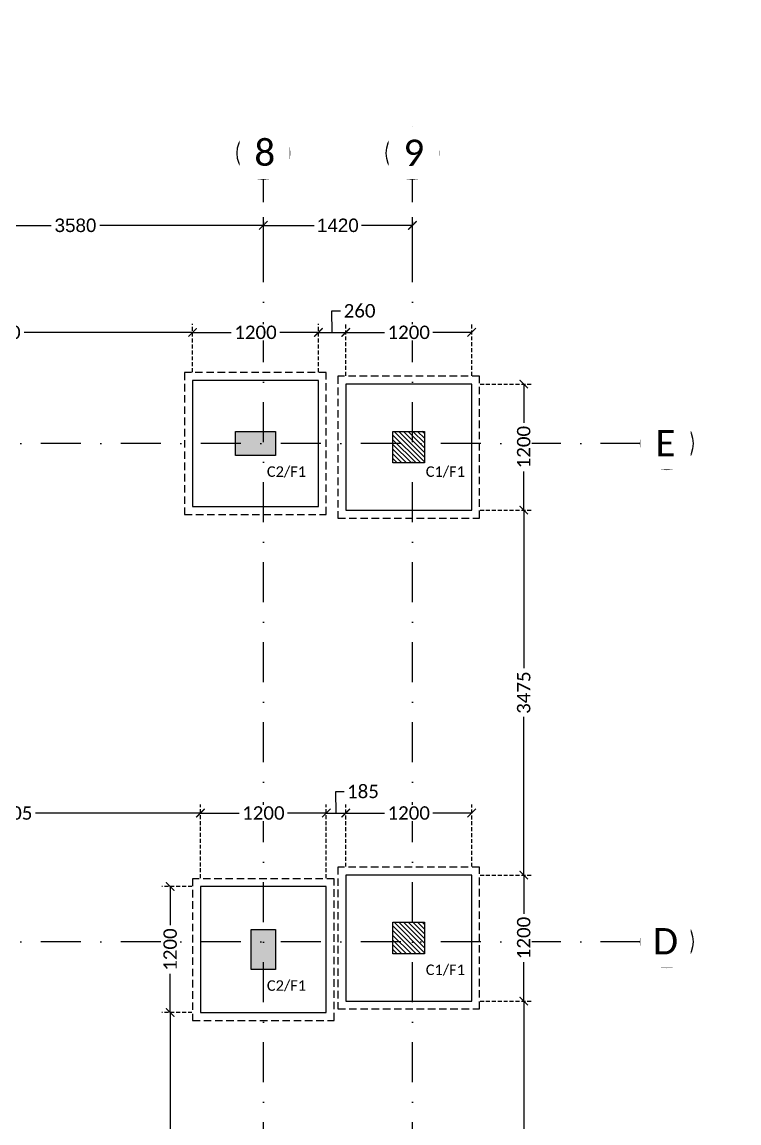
# Model space of a CAD drawing. Header units: millimetres. Extents: x -176651 to 954389, y -469666 to 486614.
# Drawn here: x 266127 to 272959, y 175428 to 185914 of the extents above; entities that cross this region are included whole.
import ezdxf
from ezdxf.xclip import XClip

# ---------------------------------------------------------------- set-up
doc = ezdxf.new("R2010")
doc.units = ezdxf.units.MM
doc.header["$LTSCALE"] = 150
doc.header["$XCLIPFRAME"] = 2
for name, pattern in [('1625E_Grid$0$DASHDOTX2', [50.8, 25.4, -12.7, 0, -12.7]), ('3BHK-W(SB)$0$HIDDEN', [0.375, 0.25, -0.125]), ('HIDDEN2', [4.7625, 3.175, -1.5875])]:
    doc.linetypes.add(name, pattern=pattern)
for name, color, linetype in [('1625E_Columns$0$ad-Column', 3, 'Continuous'), ('1625E_Columns$0$ad-Column Hatch', 125, 'Continuous'), ('1625E_Columns$0$ad-RCC', 3, 'Continuous'), ('1625E_Columns$0$ad-RCC Hatch', 125, 'Continuous'), ('1625E_Grid$0$ad-Grid', 8, '1625E_Grid$0$DASHDOTX2'), ('1625E_Grid$0$ad-Text main', 7, 'Continuous'), ('ad-Footing line', 2, 'Continuous'), ('ad-PCC line', 8, 'HIDDEN2'), ("Plot's Boundary$0$ad-Road", 8, 'Continuous'), ("Plot's Boundary$0$ad-Road Hatch", 8, 'Continuous')]:
    doc.layers.add(name, color=color, linetype=linetype)
doc.layers.add('1625E_Grid$0$ad-Dimension', color=6, linetype='Continuous', lineweight=0, true_color=0xff00ff)
doc.layers.add('ad-External Dimensions', color=5, linetype='Continuous', true_color=0x0000ff)
doc.layers.add('ad-Foundation text', color=6, linetype='Continuous', true_color=0xff00ff)
doc.styles.add('1625E_Grid$0$Standard', font='arial.ttf')
doc.styles.get("Standard").update_dxf_attribs({"font": 'calibril.ttf'})
doc.dimstyles.new('1625E_Grid$0$A-75-DIM-INT (Framing)', dxfattribs={"dimscale": 100, "dimtxt": 1.6, "dimasz": 1, "dimexe": 1, "dimexo": 1, "dimgap": 0.5, "dimtad": 0, "dimdec": 0, "dimdsep": 46, "dimtxsty": '1625E_Grid$0$Standard', "dimblk": '1625E_Grid$0$_ArchTick', "dimcen": 0.025, "dimclrd": 5, "dimclre": 5, "dimclrt": 256, "dimazin": 2, "dimtfac": 1, "dimtdec": 0, "dimtmove": 1, "dimatfit": 0, "dimldrblk": '1625E_Grid$0$_ArchTick', "dimfxl": 1, "dimfxlon": 1, "dimtfill": 1, "dimtolj": 1, "dimtzin": 0, "dimarcsym": 0})
doc.dimstyles.new('A-75-DIM-INT (Framing)', dxfattribs={"dimscale": 100, "dimtxt": 1.6, "dimasz": 1, "dimexe": 1, "dimexo": 1, "dimgap": 0.5, "dimtad": 0, "dimdec": 0, "dimdsep": 46, "dimtxsty": 'Standard', "dimblk": 'ARCHTICK', "dimcen": 0.025, "dimclrd": 5, "dimclre": 5, "dimclrt": 256, "dimazin": 2, "dimtfac": 1, "dimtdec": 0, "dimtmove": 1, "dimatfit": 0, "dimldrblk": 'ARCHTICK', "dimfxl": 1, "dimfxlon": 1, "dimtfill": 1, "dimtolj": 1, "dimtzin": 0, "dimarcsym": 0})

# ---------------------------------------------------------------- blocks, each defined once
blk = doc.blocks.new("Plot's Boundary$0$A$C4fb60e89")
at = {"layer": "Plot's Boundary$0$ad-Road Hatch", "ltscale": 5, "transparency": 33554687}
h = blk.add_hatch(dxfattribs=at)
h.set_pattern_fill('AR-HBONE', color=256, scale=15)
h.set_pattern_definition([(45, (-193247.7, -428758.8), (0, 2155.2615), [4572, -1524]), (135, (-192170.1, -427681.1), (2e-13, 2155.2615), [4572, -1524])])
h.paths.add_polyline_path([(175594, -250241), (169178, -249341), (167473, -249057), (167473, -138694), (101313, -138694), (101313, -199954), (101308, -237995), (101040, -268291), (101008, -280968), (101066, -293684), (101243, -311127), (100910, -319344), (100949, -333937), (100669, -366960), (100727, -390983), (100669, -404586), (100538, -420418), (100467, -428759), (92426, -427265), (92163, -427209), (92163, -321454), (24803, -321454), (24803, -412961), (15653, -411029), (15654, -321452), (-19535, -321452), (-34427, -319477), (-65207, -315395), (-171770, -301268), (-185854, -298333), (-193248, -296832), (-193244, -292908), (-191914, -285219), (-191839, -284679), (-183397, -286393), (-169723, -289243), (-53141, -304698), (-18730, -309262), (15653, -309262), (15653, 703), (24803, 1115), (24803, -129544), (92163, -129544), (92163, 15133), (101313, 17713), (101313, -129544), (167473, -129544), (167473, 35552), (175738, 37855), (175849, 28595), (175836, 25947), (175777, 14040), (175855, 2316), (175660, -18036), (175731, -34039), (175718, -46839), (175673, -63402), (175816, -82072), (175542, -106356), (175490, -124641), (175575, -145019), (175731, -168892), (175797, -181269), (175797, -192667), (175744, -208200), (175829, -223277), (175888, -234871)])
h.paths.add_polyline_path([(24803, -309264), (92163, -309264), (92163, -138694), (24803, -138694)], flags=16)
blk = doc.blocks.new("Plot's Boundary")
at = {"layer": "Plot's Boundary$0$ad-Road", "ltscale": 5}
blk.add_blockref("Plot's Boundary$0$A$C4fb60e89", (191839, 428759), dxfattribs=at)
blk = doc.blocks.new('1625E_Columns$0$A$C42b14ea2')
at = {"layer": '1625E_Columns$0$ad-RCC Hatch', "transparency": 33554687}
h = blk.add_hatch(dxfattribs=at)
h.set_pattern_fill('ANSI31', color=256, scale=10)
h.set_pattern_definition([(45, (13250, 8645), (-22.45064, 22.45064), [])])
h.paths.add_polyline_path([(0, 0), (300, 0), (300, 300), (0, 300)])
at = {"layer": '1625E_Columns$0$ad-RCC'}
blk.add_lwpolyline([(0, 0), (300, 0), (300, 300), (0, 300)], close=True, dxfattribs=at)
blk = doc.blocks.new('1625E_Columns$0$zw$6AA0')
at = {"layer": '1625E_Columns$0$ad-Column Hatch', "transparency": 33554687}
h = blk.add_hatch(color=256, dxfattribs=at)
h.dxf.hatch_style = 1
h.paths.add_polyline_path([(0, -230), (380, -230), (380, 0), (0, 0)])
at = {"layer": '1625E_Columns$0$ad-Column'}
blk.add_lwpolyline([(0, -230), (380, -230), (380, 0), (0, 0)], close=True, dxfattribs=at)
blk = doc.blocks.new('1625E_Columns')
at = {"layer": '1625E_Columns$0$ad-Column', "xscale": -1}
for p, rotation in [((12120, 13620), 359.9999999999997), ((11890, 8875), 90)]:
    blk.add_blockref('1625E_Columns$0$zw$6AA0', p, dxfattribs=dict(at, rotation=rotation))
at = {"layer": '1625E_Columns$0$ad-RCC', "xscale": -1, "rotation": 180}
blk.add_blockref('1625E_Columns$0$A$C42b14ea2', (13240, 13620), dxfattribs=at)
at = {"layer": '1625E_Columns$0$ad-RCC', "xscale": -1}
blk.add_blockref('1625E_Columns$0$A$C42b14ea2', (13540, 8645), dxfattribs=at)
blk = doc.blocks.new('1625E_Grid$0$_ArchTick')
at = {"color": 0, "linetype": 'ByBlock', "const_width": 0.15}
blk.add_lwpolyline([(-0.5, -0.5), (0.5, 0.5)], dxfattribs=at)
blk = doc.blocks.new('*D328')
at = {"layer": '1625E_Grid$0$ad-Dimension', "lineweight": -2}
for p, q in [((8425, 15282), (8425, 15662)), ((12005, 15282), (12005, 15662)), ((8425, 15582), (9984, 15582)), ((12005, 15582), (10446, 15582))]:
    blk.add_line(p, q, dxfattribs=at)
at = {"layer": 'Defpoints', "color": 0}
for p in [(12005, 15582), (8425, 15202), (12005, 15202)]:
    blk.add_point(p, dxfattribs=at)
at = {"layer": '1625E_Grid$0$ad-Dimension', "lineweight": -2, "xscale": 80, "yscale": 80, "zscale": 80, "rotation": 180}
blk.add_blockref('1625E_Grid$0$_ArchTick', (8425, 15582), dxfattribs=at)
at = {"layer": '1625E_Grid$0$ad-Dimension', "lineweight": -2, "xscale": 80, "yscale": 80, "zscale": 80}
blk.add_blockref('1625E_Grid$0$_ArchTick', (12005, 15582), dxfattribs=at)
at = {"layer": '1625E_Grid$0$ad-Dimension', "insert": (10215, 15582), "char_height": 128, "attachment_point": 5, "style": '1625E_Grid$0$Standard', "bg_fill": 3, "box_fill_scale": 1.1, "bg_fill_color": 257, "bg_fill_transparency": 0}
blk.add_mtext('\\A1;3580', dxfattribs=at)
blk = doc.blocks.new('*D329')
at = {"layer": '1625E_Grid$0$ad-Dimension', "lineweight": -2}
for p, q in [((12005, 15282), (12005, 15662)), ((13425, 15282), (13425, 15662)), ((12005, 15582), (12490, 15582)), ((13425, 15582), (12940, 15582))]:
    blk.add_line(p, q, dxfattribs=at)
at = {"layer": 'Defpoints', "color": 0}
for p in [(13425, 15582), (12005, 15202), (13425, 15202)]:
    blk.add_point(p, dxfattribs=at)
at = {"layer": '1625E_Grid$0$ad-Dimension', "lineweight": -2, "xscale": 80, "yscale": 80, "zscale": 80, "rotation": 180}
blk.add_blockref('1625E_Grid$0$_ArchTick', (12005, 15582), dxfattribs=at)
at = {"layer": '1625E_Grid$0$ad-Dimension', "lineweight": -2, "xscale": 80, "yscale": 80, "zscale": 80}
blk.add_blockref('1625E_Grid$0$_ArchTick', (13425, 15582), dxfattribs=at)
at = {"layer": '1625E_Grid$0$ad-Dimension', "insert": (12715, 15582), "char_height": 128, "attachment_point": 5, "style": '1625E_Grid$0$Standard', "bg_fill": 3, "box_fill_scale": 1.1, "bg_fill_color": 257, "bg_fill_transparency": 0}
blk.add_mtext('\\A1;1420', dxfattribs=at)
blk = doc.blocks.new('zw$D00E')
at = {"layer": 'ad-Footing line'}
for points in [[(-790, -715), (410, -715), (410, 485), (-790, 485)], [(670, -750), (1870, -750), (1870, 450), (670, 450)], [(670, -5425), (1870, -5425), (1870, -4225), (670, -4225)], [(-715, -5535), (485, -5535), (485, -4335), (-715, -4335)]]:
    blk.add_lwpolyline(points, close=True, dxfattribs=at)
at = {"layer": 'ad-PCC line', "ltscale": 0.15}
for points in [[(-865, -790), (485, -790), (485, 560), (-865, 560)], [(595, -825), (1945, -825), (1945, 525), (595, 525)], [(595, -5500), (1945, -5500), (1945, -4150), (595, -4150)], [(-790, -5610), (560, -5610), (560, -4260), (-790, -4260)]]:
    blk.add_lwpolyline(points, close=True, dxfattribs=at)
blk = doc.blocks.new('zw$3F63')
at = {"layer": 'ad-Foundation text', "char_height": 100, "width": 349.31, "attachment_point": 5}
for s, insert in [('\\pxt5;C2/F1', (105, -386)), ('\\pxt5;C1/F1', (1619, -386)), ('\\pxt5;C1/F1', (1619, -5131)), ('\\pxt5;C2/F1', (105, -5281))]:
    blk.add_mtext(s, dxfattribs=dict(at, insert=insert))
blk = doc.blocks.new('_ArchTick')
at = {"color": 0, "linetype": 'ByBlock', "const_width": 0.15}
blk.add_lwpolyline([(-0.5, -0.5), (0.5, 0.5)], dxfattribs=at)
blk = doc.blocks.new('*D39')
at = {"layer": 'ad-External Dimensions', "linetype": '3BHK-W(SB)$0$HIDDEN', "lineweight": -2, "transparency": 16777216}
for p, q in [((7650, 565), (7650, 1023)), ((11330, 565), (11330, 1023))]:
    blk.add_line(p, q, dxfattribs=at)
at = {"layer": 'ad-External Dimensions', "lineweight": -2, "transparency": 16777216}
for p, q in [((7650, 943), (9255, 943)), ((11330, 943), (9725, 943))]:
    blk.add_line(p, q, dxfattribs=at)
at = {"layer": 'Defpoints', "color": 0, "transparency": 16777216}
for p in [(11330, 943), (7650, 485), (11330, 485)]:
    blk.add_point(p, dxfattribs=at)
at = {"layer": 'ad-External Dimensions', "lineweight": -2, "transparency": 16777216, "xscale": 80, "yscale": 80, "zscale": 80, "rotation": 180}
blk.add_blockref('_ArchTick', (7650, 943), dxfattribs=at)
at = {"layer": 'ad-External Dimensions', "lineweight": -2, "transparency": 16777216, "xscale": 80, "yscale": 80, "zscale": 80}
blk.add_blockref('_ArchTick', (11330, 943), dxfattribs=at)
at = {"layer": 'ad-External Dimensions', "transparency": 16777216, "insert": (9490, 943), "char_height": 128, "attachment_point": 5, "bg_fill": 3, "box_fill_scale": 1.1, "bg_fill_color": 256, "bg_fill_true_color": 13158600, "bg_fill_transparency": 0}
blk.add_mtext('\\A1;3680', dxfattribs=at)
blk = doc.blocks.new('*D40')
at = {"layer": 'ad-External Dimensions', "linetype": '3BHK-W(SB)$0$HIDDEN', "lineweight": -2, "transparency": 16777216}
for p, q in [((11330, 565), (11330, 1023)), ((12530, 565), (12530, 1023))]:
    blk.add_line(p, q, dxfattribs=at)
at = {"layer": 'ad-External Dimensions', "lineweight": -2, "transparency": 16777216}
for p, q in [((11330, 943), (11699, 943)), ((12530, 943), (12161, 943))]:
    blk.add_line(p, q, dxfattribs=at)
at = {"layer": 'Defpoints', "color": 0, "transparency": 16777216}
for p in [(12530, 943), (11330, 485), (12530, 485)]:
    blk.add_point(p, dxfattribs=at)
at = {"layer": 'ad-External Dimensions', "lineweight": -2, "transparency": 16777216, "xscale": 80, "yscale": 80, "zscale": 80, "rotation": 180}
blk.add_blockref('_ArchTick', (11330, 943), dxfattribs=at)
at = {"layer": 'ad-External Dimensions', "lineweight": -2, "transparency": 16777216, "xscale": 80, "yscale": 80, "zscale": 80}
blk.add_blockref('_ArchTick', (12530, 943), dxfattribs=at)
at = {"layer": 'ad-External Dimensions', "transparency": 16777216, "insert": (11930, 943), "char_height": 128, "attachment_point": 5, "bg_fill": 3, "box_fill_scale": 1.1, "bg_fill_color": 256, "bg_fill_true_color": 13158600, "bg_fill_transparency": 0}
blk.add_mtext('\\A1;1200', dxfattribs=at)
blk = doc.blocks.new('*D41')
at = {"layer": 'ad-External Dimensions', "lineweight": -2, "transparency": 16777216}
for p, q in [((12660, 943), (12659, 1148)), ((12659, 1148), (12739, 1148)), ((12530, 943), (12790, 943))]:
    blk.add_line(p, q, dxfattribs=at)
at = {"layer": 'ad-External Dimensions', "linetype": '3BHK-W(SB)$0$HIDDEN', "lineweight": -2, "transparency": 16777216}
for p, q in [((12530, 565), (12530, 1023)), ((12790, 530), (12790, 1023))]:
    blk.add_line(p, q, dxfattribs=at)
at = {"layer": 'Defpoints', "color": 0, "transparency": 16777216}
for p in [(12790, 943), (12530, 485), (12790, 450)]:
    blk.add_point(p, dxfattribs=at)
at = {"layer": 'ad-External Dimensions', "lineweight": -2, "transparency": 16777216, "xscale": 80, "yscale": 80, "zscale": 80, "rotation": 180}
blk.add_blockref('_ArchTick', (12530, 943), dxfattribs=at)
at = {"layer": 'ad-External Dimensions', "lineweight": -2, "transparency": 16777216, "xscale": 80, "yscale": 80, "zscale": 80}
blk.add_blockref('_ArchTick', (12790, 943), dxfattribs=at)
at = {"layer": 'ad-External Dimensions', "transparency": 16777216, "insert": (12922, 1148), "char_height": 128, "attachment_point": 5, "bg_fill": 3, "box_fill_scale": 1.1, "bg_fill_color": 256, "bg_fill_true_color": 13158600, "bg_fill_transparency": 0}
blk.add_mtext('\\A1;260', dxfattribs=at)
blk = doc.blocks.new('*D42')
at = {"layer": 'ad-External Dimensions', "linetype": '3BHK-W(SB)$0$HIDDEN', "lineweight": -2, "transparency": 16777216}
for p, q in [((12790, 530), (12790, 1023)), ((13990, 530), (13990, 1023))]:
    blk.add_line(p, q, dxfattribs=at)
at = {"layer": 'ad-External Dimensions', "lineweight": -2, "transparency": 16777216}
for p, q in [((12790, 943), (13159, 943)), ((13990, 943), (13621, 943))]:
    blk.add_line(p, q, dxfattribs=at)
at = {"layer": 'Defpoints', "color": 0, "transparency": 16777216}
for p in [(13990, 943), (12790, 450), (13990, 450)]:
    blk.add_point(p, dxfattribs=at)
at = {"layer": 'ad-External Dimensions', "lineweight": -2, "transparency": 16777216, "xscale": 80, "yscale": 80, "zscale": 80, "rotation": 180}
blk.add_blockref('_ArchTick', (12790, 943), dxfattribs=at)
at = {"layer": 'ad-External Dimensions', "lineweight": -2, "transparency": 16777216, "xscale": 80, "yscale": 80, "zscale": 80}
blk.add_blockref('_ArchTick', (13990, 943), dxfattribs=at)
at = {"layer": 'ad-External Dimensions', "transparency": 16777216, "insert": (13390, 943), "char_height": 128, "attachment_point": 5, "bg_fill": 3, "box_fill_scale": 1.1, "bg_fill_color": 256, "bg_fill_true_color": 13158600, "bg_fill_transparency": 0}
blk.add_mtext('\\A1;1200', dxfattribs=at)
blk = doc.blocks.new('*D52')
at = {"layer": 'ad-External Dimensions', "linetype": '3BHK-W(SB)$0$HIDDEN', "lineweight": -2, "transparency": 16777216}
for p, q in [((14070, 450), (14566, 450)), ((14070, -750), (14566, -750))]:
    blk.add_line(p, q, dxfattribs=at)
at = {"layer": 'ad-External Dimensions', "lineweight": -2, "transparency": 16777216}
for p, q in [((14486, 450), (14486, 81)), ((14486, -750), (14486, -381))]:
    blk.add_line(p, q, dxfattribs=at)
at = {"layer": 'Defpoints', "color": 0, "transparency": 16777216}
for p in [(13990, 450), (13990, -750), (14486, -750)]:
    blk.add_point(p, dxfattribs=at)
at = {"layer": 'ad-External Dimensions', "lineweight": -2, "transparency": 16777216, "xscale": 80, "yscale": 80, "zscale": 80}
for p, rotation in [((14486, 450), 90), ((14486, -750), 270)]:
    blk.add_blockref('_ArchTick', p, dxfattribs=dict(at, rotation=rotation))
at = {"layer": 'ad-External Dimensions', "transparency": 16777216, "insert": (14486, -150), "char_height": 128, "attachment_point": 5, "rotation": 90, "bg_fill": 3, "box_fill_scale": 1.1, "bg_fill_color": 256, "bg_fill_true_color": 13158600, "bg_fill_transparency": 0}
blk.add_mtext('\\A1;1200', dxfattribs=at)
blk = doc.blocks.new('*D53')
at = {"layer": 'ad-External Dimensions', "linetype": '3BHK-W(SB)$0$HIDDEN', "lineweight": -2, "transparency": 16777216}
for p, q in [((14070, -750), (14566, -750)), ((14070, -4225), (14566, -4225))]:
    blk.add_line(p, q, dxfattribs=at)
at = {"layer": 'ad-External Dimensions', "lineweight": -2, "transparency": 16777216}
for p, q in [((14486, -750), (14486, -2255)), ((14486, -4225), (14486, -2720))]:
    blk.add_line(p, q, dxfattribs=at)
at = {"layer": 'Defpoints', "color": 0, "transparency": 16777216}
for p in [(13990, -750), (13990, -4225), (14486, -4225)]:
    blk.add_point(p, dxfattribs=at)
at = {"layer": 'ad-External Dimensions', "lineweight": -2, "transparency": 16777216, "xscale": 80, "yscale": 80, "zscale": 80}
for p, rotation in [((14486, -750), 90), ((14486, -4225), 270)]:
    blk.add_blockref('_ArchTick', p, dxfattribs=dict(at, rotation=rotation))
at = {"layer": 'ad-External Dimensions', "transparency": 16777216, "insert": (14486, -2488), "char_height": 128, "attachment_point": 5, "rotation": 90, "bg_fill": 3, "box_fill_scale": 1.1, "bg_fill_color": 256, "bg_fill_true_color": 13158600, "bg_fill_transparency": 0}
blk.add_mtext('\\A1;3475', dxfattribs=at)
blk = doc.blocks.new('*D54')
at = {"layer": 'ad-External Dimensions', "linetype": '3BHK-W(SB)$0$HIDDEN', "lineweight": -2, "transparency": 16777216}
for p, q in [((14070, -4225), (14566, -4225)), ((14070, -5425), (14566, -5425))]:
    blk.add_line(p, q, dxfattribs=at)
at = {"layer": 'ad-External Dimensions', "lineweight": -2, "transparency": 16777216}
for p, q in [((14486, -4225), (14486, -4594)), ((14486, -5425), (14486, -5056))]:
    blk.add_line(p, q, dxfattribs=at)
at = {"layer": 'Defpoints', "color": 0, "transparency": 16777216}
for p in [(13990, -4225), (13990, -5425), (14486, -5425)]:
    blk.add_point(p, dxfattribs=at)
at = {"layer": 'ad-External Dimensions', "lineweight": -2, "transparency": 16777216, "xscale": 80, "yscale": 80, "zscale": 80}
for p, rotation in [((14486, -4225), 90), ((14486, -5425), 270)]:
    blk.add_blockref('_ArchTick', p, dxfattribs=dict(at, rotation=rotation))
at = {"layer": 'ad-External Dimensions', "transparency": 16777216, "insert": (14486, -4825), "char_height": 128, "attachment_point": 5, "rotation": 90, "bg_fill": 3, "box_fill_scale": 1.1, "bg_fill_color": 256, "bg_fill_true_color": 13158600, "bg_fill_transparency": 0}
blk.add_mtext('\\A1;1200', dxfattribs=at)
blk = doc.blocks.new('*D55')
at = {"layer": 'ad-External Dimensions', "linetype": '3BHK-W(SB)$0$HIDDEN', "lineweight": -2, "transparency": 16777216}
for p, q in [((14070, -5425), (14566, -5425)), ((14070, -8425), (14566, -8425))]:
    blk.add_line(p, q, dxfattribs=at)
at = {"layer": 'ad-External Dimensions', "lineweight": -2, "transparency": 16777216}
for p, q in [((14486, -5425), (14486, -6690)), ((14486, -8425), (14486, -7160))]:
    blk.add_line(p, q, dxfattribs=at)
at = {"layer": 'Defpoints', "color": 0, "transparency": 16777216}
for p in [(13990, -5425), (13990, -8425), (14486, -8425)]:
    blk.add_point(p, dxfattribs=at)
at = {"layer": 'ad-External Dimensions', "lineweight": -2, "transparency": 16777216, "xscale": 80, "yscale": 80, "zscale": 80}
for p, rotation in [((14486, -5425), 90), ((14486, -8425), 270)]:
    blk.add_blockref('_ArchTick', p, dxfattribs=dict(at, rotation=rotation))
at = {"layer": 'ad-External Dimensions', "transparency": 16777216, "insert": (14486, -6925), "char_height": 128, "attachment_point": 5, "rotation": 90, "bg_fill": 3, "box_fill_scale": 1.1, "bg_fill_color": 256, "bg_fill_true_color": 13158600, "bg_fill_transparency": 0}
blk.add_mtext('\\A1;3000', dxfattribs=at)
blk = doc.blocks.new('*D77')
at = {"layer": 'ad-External Dimensions', "linetype": '3BHK-W(SB)$0$HIDDEN', "lineweight": -2, "transparency": 16777216}
for p, q in [((7800, -4030), (7800, -3555)), ((11405, -4255), (11405, -3555))]:
    blk.add_line(p, q, dxfattribs=at)
at = {"layer": 'ad-External Dimensions', "lineweight": -2, "transparency": 16777216}
for p, q in [((7800, -3635), (9370, -3635)), ((11405, -3635), (9835, -3635))]:
    blk.add_line(p, q, dxfattribs=at)
at = {"layer": 'Defpoints', "color": 0, "transparency": 16777216}
for p in [(11405, -3635), (7800, -4110), (11405, -4335)]:
    blk.add_point(p, dxfattribs=at)
at = {"layer": 'ad-External Dimensions', "lineweight": -2, "transparency": 16777216, "xscale": 80, "yscale": 80, "zscale": 80, "rotation": 180}
blk.add_blockref('_ArchTick', (7800, -3635), dxfattribs=at)
at = {"layer": 'ad-External Dimensions', "lineweight": -2, "transparency": 16777216, "xscale": 80, "yscale": 80, "zscale": 80}
blk.add_blockref('_ArchTick', (11405, -3635), dxfattribs=at)
at = {"layer": 'ad-External Dimensions', "transparency": 16777216, "insert": (9602, -3635), "char_height": 128, "attachment_point": 5, "bg_fill": 3, "box_fill_scale": 1.1, "bg_fill_color": 256, "bg_fill_true_color": 13158600, "bg_fill_transparency": 0}
blk.add_mtext('\\A1;3605', dxfattribs=at)
blk = doc.blocks.new('*D78')
at = {"layer": 'ad-External Dimensions', "linetype": '3BHK-W(SB)$0$HIDDEN', "lineweight": -2, "transparency": 16777216}
for p, q in [((11405, -4255), (11405, -3555)), ((12605, -4255), (12605, -3555))]:
    blk.add_line(p, q, dxfattribs=at)
at = {"layer": 'ad-External Dimensions', "lineweight": -2, "transparency": 16777216}
for p, q in [((11405, -3635), (11774, -3635)), ((12605, -3635), (12236, -3635))]:
    blk.add_line(p, q, dxfattribs=at)
at = {"layer": 'Defpoints', "color": 0, "transparency": 16777216}
for p in [(12605, -3635), (11405, -4335), (12605, -4335)]:
    blk.add_point(p, dxfattribs=at)
at = {"layer": 'ad-External Dimensions', "lineweight": -2, "transparency": 16777216, "xscale": 80, "yscale": 80, "zscale": 80, "rotation": 180}
blk.add_blockref('_ArchTick', (11405, -3635), dxfattribs=at)
at = {"layer": 'ad-External Dimensions', "lineweight": -2, "transparency": 16777216, "xscale": 80, "yscale": 80, "zscale": 80}
blk.add_blockref('_ArchTick', (12605, -3635), dxfattribs=at)
at = {"layer": 'ad-External Dimensions', "transparency": 16777216, "insert": (12005, -3635), "char_height": 128, "attachment_point": 5, "bg_fill": 3, "box_fill_scale": 1.1, "bg_fill_color": 256, "bg_fill_true_color": 13158600, "bg_fill_transparency": 0}
blk.add_mtext('\\A1;1200', dxfattribs=at)
blk = doc.blocks.new('*D79')
at = {"layer": 'ad-External Dimensions', "lineweight": -2, "transparency": 16777216}
for p, q in [((12698, -3635), (12696, -3430)), ((12696, -3430), (12776, -3430)), ((12605, -3635), (12525, -3635)), ((12605, -3635), (12790, -3635)), ((12605, -3635), (12790, -3635)), ((12790, -3635), (12870, -3635))]:
    blk.add_line(p, q, dxfattribs=at)
at = {"layer": 'ad-External Dimensions', "linetype": '3BHK-W(SB)$0$HIDDEN', "lineweight": -2, "transparency": 16777216}
for p, q in [((12605, -4255), (12605, -3555)), ((12790, -4145), (12790, -3555))]:
    blk.add_line(p, q, dxfattribs=at)
at = {"layer": 'Defpoints', "color": 0, "transparency": 16777216}
for p in [(12790, -3635), (12790, -4225), (12605, -4335)]:
    blk.add_point(p, dxfattribs=at)
at = {"layer": 'ad-External Dimensions', "lineweight": -2, "transparency": 16777216, "xscale": 80, "yscale": 80, "zscale": 80}
blk.add_blockref('_ArchTick', (12605, -3635), dxfattribs=at)
at = {"layer": 'ad-External Dimensions', "lineweight": -2, "transparency": 16777216, "xscale": 80, "yscale": 80, "zscale": 80, "rotation": 180}
blk.add_blockref('_ArchTick', (12790, -3635), dxfattribs=at)
at = {"layer": 'ad-External Dimensions', "transparency": 16777216, "insert": (12954, -3430), "char_height": 128, "attachment_point": 5, "bg_fill": 3, "box_fill_scale": 1.1, "bg_fill_color": 256, "bg_fill_true_color": 13158600, "bg_fill_transparency": 0}
blk.add_mtext('\\A1;185', dxfattribs=at)
blk = doc.blocks.new('*D80')
at = {"layer": 'ad-External Dimensions', "linetype": '3BHK-W(SB)$0$HIDDEN', "lineweight": -2, "transparency": 16777216}
for p, q in [((12790, -4145), (12790, -3555)), ((13990, -4145), (13990, -3555))]:
    blk.add_line(p, q, dxfattribs=at)
at = {"layer": 'ad-External Dimensions', "lineweight": -2, "transparency": 16777216}
for p, q in [((12790, -3635), (13159, -3635)), ((13990, -3635), (13621, -3635))]:
    blk.add_line(p, q, dxfattribs=at)
at = {"layer": 'Defpoints', "color": 0, "transparency": 16777216}
for p in [(13990, -3635), (12790, -4225), (13990, -4225)]:
    blk.add_point(p, dxfattribs=at)
at = {"layer": 'ad-External Dimensions', "lineweight": -2, "transparency": 16777216, "xscale": 80, "yscale": 80, "zscale": 80, "rotation": 180}
blk.add_blockref('_ArchTick', (12790, -3635), dxfattribs=at)
at = {"layer": 'ad-External Dimensions', "lineweight": -2, "transparency": 16777216, "xscale": 80, "yscale": 80, "zscale": 80}
blk.add_blockref('_ArchTick', (13990, -3635), dxfattribs=at)
at = {"layer": 'ad-External Dimensions', "transparency": 16777216, "insert": (13390, -3635), "char_height": 128, "attachment_point": 5, "bg_fill": 3, "box_fill_scale": 1.1, "bg_fill_color": 256, "bg_fill_true_color": 13158600, "bg_fill_transparency": 0}
blk.add_mtext('\\A1;1200', dxfattribs=at)
blk = doc.blocks.new('*D91')
at = {"layer": 'ad-External Dimensions', "linetype": '3BHK-W(SB)$0$HIDDEN', "lineweight": -2, "transparency": 16777216}
for p, q in [((11325, -4335), (11037, -4335)), ((11325, -5535), (11037, -5535))]:
    blk.add_line(p, q, dxfattribs=at)
at = {"layer": 'ad-External Dimensions', "lineweight": -2, "transparency": 16777216}
for p, q in [((11117, -4335), (11117, -4704)), ((11117, -5535), (11117, -5166))]:
    blk.add_line(p, q, dxfattribs=at)
at = {"layer": 'Defpoints', "color": 0, "transparency": 16777216}
for p in [(11117, -4335), (11405, -4335), (11405, -5535)]:
    blk.add_point(p, dxfattribs=at)
at = {"layer": 'ad-External Dimensions', "lineweight": -2, "transparency": 16777216, "xscale": 80, "yscale": 80, "zscale": 80}
for p, rotation in [((11117, -4335), 90), ((11117, -5535), 270)]:
    blk.add_blockref('_ArchTick', p, dxfattribs=dict(at, rotation=rotation))
at = {"layer": 'ad-External Dimensions', "transparency": 16777216, "insert": (11117, -4935), "char_height": 128, "attachment_point": 5, "rotation": 90, "bg_fill": 3, "box_fill_scale": 1.1, "bg_fill_color": 256, "bg_fill_true_color": 13158600, "bg_fill_transparency": 0}
blk.add_mtext('\\A1;1200', dxfattribs=at)
blk = doc.blocks.new('*D24')
at = {"layer": 'ad-External Dimensions', "linetype": '3BHK-W(SB)$0$HIDDEN', "lineweight": -2, "transparency": 16777216}
for p, q in [((11325, -5535), (11037, -5535)), ((11325, -8465), (11037, -8465))]:
    blk.add_line(p, q, dxfattribs=at)
at = {"layer": 'ad-External Dimensions', "lineweight": -2, "transparency": 16777216}
for p, q in [((11117, -5535), (11117, -6766)), ((11117, -8465), (11117, -7234))]:
    blk.add_line(p, q, dxfattribs=at)
at = {"layer": 'Defpoints', "color": 0, "transparency": 16777216}
for p in [(11405, -5535), (11117, -8465), (11405, -8465)]:
    blk.add_point(p, dxfattribs=at)
at = {"layer": 'ad-External Dimensions', "lineweight": -2, "transparency": 16777216, "xscale": 80, "yscale": 80, "zscale": 80}
for p, rotation in [((11117, -5535), 90), ((11117, -8465), 270)]:
    blk.add_blockref('_ArchTick', p, dxfattribs=dict(at, rotation=rotation))
at = {"layer": 'ad-External Dimensions', "transparency": 16777216, "insert": (11117, -7000), "char_height": 128, "attachment_point": 5, "rotation": 90, "bg_fill": 3, "box_fill_scale": 1.1, "bg_fill_color": 256, "bg_fill_true_color": 13158600, "bg_fill_transparency": 0}
blk.add_mtext('\\A1;2930', dxfattribs=at)
blk = doc.blocks.new('1625E_Grid')
at = {"layer": '1625E_Grid$0$ad-Grid', "ltscale": 0.1}
for points in [[(12005, -4010), (12005, 16020)], [(13424.9, -4010), (13424.9, 16020)], [(15600, 13505), (-1800, 13505)], [(15600, 8760), (-1800, 8760)]]:
    blk.add_lwpolyline(points, dxfattribs=at)
at = {"layer": '1625E_Grid$0$ad-Grid', "color": 7, "linetype": 'ByBlock'}
for centre in [(12005, 16270), (13424.9, 16270), (15850, 13505), (15850, 8760)]:
    blk.add_circle(centre, 250, dxfattribs=at)
at = {"layer": '1625E_Grid$0$ad-Text main', "char_height": 250, "width": 227.385, "attachment_point": 5, "style": '1625E_Grid$0$Standard', "bg_fill": 2}
for s, insert in [('{\\fCalibri|b0|i0|c0|p34;8}', (12018.5, 16274)), ('{\\fCalibri|b0|i0|c0|p34;9}', (13438.4, 16274)), ('{\\fCalibri|b0|i0|c0|p34;E}', (15836.5, 13509)), ('{\\fCalibri|b0|i0|c0|p34;D}', (15836.5, 8764))]:
    blk.add_mtext(s, dxfattribs=dict(at, insert=insert))
at = {"layer": '1625E_Grid$0$ad-Dimension'}
dim = blk.add_linear_dim(base=(12005, 15582.4), p1=(8425, 15202.3), p2=(12005, 15202.3), dimstyle='1625E_Grid$0$A-75-DIM-INT (Framing)', override={"dimscale": 80, "dimblk": '1625E_Grid$0$_ArchTick', "dimclrd": 256, "dimclre": 256, "dimfxl": 10, "dimtfill": 1, "dimtfillclr": 0}, dxfattribs=at)
dim.commit()
dim.dimension.update_dxf_attribs({"geometry": '*D328', "text_midpoint": (10215, 15582.4)})
dim = blk.add_linear_dim(base=(13424.9, 15582.4), p1=(12005, 15202.3), p2=(13424.9, 15202.3), dimstyle='1625E_Grid$0$A-75-DIM-INT (Framing)', override={"dimscale": 80, "dimblk": '1625E_Grid$0$_ArchTick', "dimclrd": 256, "dimclre": 256, "dimfxl": 10, "dimtfill": 1, "dimtfillclr": 0}, dxfattribs=at)
dim.commit()
dim.dimension.update_dxf_attribs({"geometry": '*D329', "text_midpoint": (12715, 15582.4)})
blk = doc.blocks.new('zw$2C0D')
at = {"layer": 'ad-External Dimensions'}
for base, p1, p2, picture, middle in [((11330, 942.9), (7650, 485), (11330, 485), '*D39', (9490, 942.9)), ((11405, -3635.3), (7800, -4110), (11405, -4335), '*D77', (9602.5, -3635.3))]:
    dim = blk.add_linear_dim(base=base, p1=p1, p2=p2, dimstyle='A-75-DIM-INT (Framing)', override={"dimscale": 80, "dimblk": 'ArchTick', "dimclrd": 256, "dimclre": 256, "dimfxl": 10, "dimtfill": 1, "dimtfillclr": 0}, dxfattribs=at)
    dim.commit()
    dim.dimension.update_dxf_attribs({"geometry": picture, "text_midpoint": middle})
for base, p1, p2, picture, middle in [((12530, 942.9), (11330, 485), (12530, 485), '*D40', (11930, 942.9)), ((12605, -3635.3), (11405, -4335), (12605, -4335), '*D78', (12005, -3635.3))]:
    dim = blk.add_linear_dim(base=base, p1=p1, p2=p2, dimstyle='A-75-DIM-INT (Framing)', override={"dimscale": 80, "dimblk": 'ArchTick', "dimclrd": 256, "dimclre": 256, "dimfxl": 10, "dimtfill": 1, "dimtfillclr": 0}, dxfattribs=at)
    dim.commit()
    dim.dimension.update_dxf_attribs({"geometry": picture, "text_midpoint": middle})
for base, p1, p2, picture, middle in [((12790, 942.9), (12530, 485), (12790, 450), '*D41', (12778.8, 1148.3)), ((12790, -3635.3), (12605, -4335), (12790, -4225), '*D79', (12816.2, -3429.9))]:
    dim = blk.add_linear_dim(base=base, p1=p1, p2=p2, dimstyle='A-75-DIM-INT (Framing)', override={"dimscale": 80, "dimclrd": 256, "dimclre": 256, "dimfxl": 10}, dxfattribs=at)
    dim.commit()
    dim.dimension.update_dxf_attribs({"geometry": picture, "text_midpoint": middle, "dimtype": 128})
dim = blk.add_linear_dim(base=(11116.5, -4335), p1=(11405, -5535), p2=(11405, -4335), angle=90, dimstyle='A-75-DIM-INT (Framing)', override={"dimscale": 80, "dimblk": 'ArchTick', "dimclrd": 256, "dimclre": 256, "dimfxl": 10, "dimtfill": 1, "dimtfillclr": 0}, dxfattribs=at)
dim.commit()
dim.dimension.update_dxf_attribs({"geometry": '*D91', "text_midpoint": (11116.5, -4935)})
dim = blk.add_linear_dim(base=(13990, 942.9), p1=(12790, 450), p2=(13990, 450), dimstyle='A-75-DIM-INT (Framing)', override={"dimscale": 80, "dimblk": 'ArchTick', "dimclrd": 256, "dimclre": 256, "dimfxl": 10, "dimtfill": 1, "dimtfillclr": 0}, dxfattribs=at)
dim.commit()
dim.dimension.update_dxf_attribs({"geometry": '*D42', "text_midpoint": (13390, 942.9)})
dim = blk.add_linear_dim(base=(11116.5, -8465), p1=(11405, -5535), p2=(11405, -8465), angle=90, dimstyle='A-75-DIM-INT (Framing)', override={"dimscale": 80, "dimblk": 'ArchTick', "dimclrd": 256, "dimclre": 256, "dimfxl": 10, "dimtfill": 1, "dimtfillclr": 0}, dxfattribs=at)
dim.commit()
dim.dimension.update_dxf_attribs({"geometry": '*D24', "text_midpoint": (11116.5, -7000)})
dim = blk.add_linear_dim(base=(14485.5, -750), p1=(13990, 450), p2=(13990, -750), angle=90, dimstyle='A-75-DIM-INT (Framing)', override={"dimscale": 80, "dimblk": 'ArchTick', "dimclrd": 256, "dimclre": 256, "dimfxl": 10, "dimtfill": 1, "dimtfillclr": 0}, dxfattribs=at)
dim.commit()
dim.dimension.update_dxf_attribs({"geometry": '*D52', "text_midpoint": (14485.5, -150)})
dim = blk.add_linear_dim(base=(14485.5, -4225), p1=(13990, -750), p2=(13990, -4225), angle=90, dimstyle='A-75-DIM-INT (Framing)', override={"dimscale": 80, "dimblk": 'ArchTick', "dimclrd": 256, "dimclre": 256, "dimfxl": 10, "dimtfill": 1, "dimtfillclr": 0}, dxfattribs=at)
dim.commit()
dim.dimension.update_dxf_attribs({"geometry": '*D53', "text_midpoint": (14485.5, -2487.5)})
dim = blk.add_linear_dim(base=(14485.5, -5425), p1=(13990, -4225), p2=(13990, -5425), angle=90, dimstyle='A-75-DIM-INT (Framing)', override={"dimscale": 80, "dimblk": 'ArchTick', "dimclrd": 256, "dimclre": 256, "dimfxl": 10, "dimtfill": 1, "dimtfillclr": 0}, dxfattribs=at)
dim.commit()
dim.dimension.update_dxf_attribs({"geometry": '*D54', "text_midpoint": (14485.5, -4825)})
dim = blk.add_linear_dim(base=(13990, -3635.3), p1=(12790, -4225), p2=(13990, -4225), dimstyle='A-75-DIM-INT (Framing)', override={"dimscale": 80, "dimblk": 'ArchTick', "dimclrd": 256, "dimclre": 256, "dimfxl": 10, "dimtfill": 1, "dimtfillclr": 0}, dxfattribs=at)
dim.commit()
dim.dimension.update_dxf_attribs({"geometry": '*D80', "text_midpoint": (13390, -3635.3)})
dim = blk.add_linear_dim(base=(14485.5, -8425), p1=(13990, -5425), p2=(13990, -8425), angle=90, dimstyle='A-75-DIM-INT (Framing)', override={"dimscale": 80, "dimblk": 'ArchTick', "dimclrd": 256, "dimclre": 256, "dimfxl": 10, "dimtfill": 1, "dimtfillclr": 0}, dxfattribs=at)
dim.commit()
dim.dimension.update_dxf_attribs({"geometry": '*D55', "text_midpoint": (14485.5, -6925)})

msp = doc.modelspace()

# ---------------------------------------------------------------- block references
ref = msp.add_blockref("Plot's Boundary", (0, 0))
XClip(ref).set_block_clipping_path([(245322.2775057808, 154244.8999686334), (289002.2775057808, 204914.8999686334)])

# ---------------------------------------------------------------- next in the draw order: block references
msp.add_blockref('1625E_Columns', (256422, 168395))

# ---------------------------------------------------------------- next in the draw order: block references
msp.add_blockref('1625E_Grid', (256422, 168395))

# ---------------------------------------------------------------- next in the draw order: block references
at = {"layer": 'ad-External Dimensions'}
for name in ['zw$D00E', 'zw$3F63']:
    msp.add_blockref(name, (268542, 182015), dxfattribs=at)

# ---------------------------------------------------------------- next in the draw order: block references
msp.add_blockref('zw$2C0D', (256422, 182015), dxfattribs=at)

doc.saveas('drawing.dxf')
